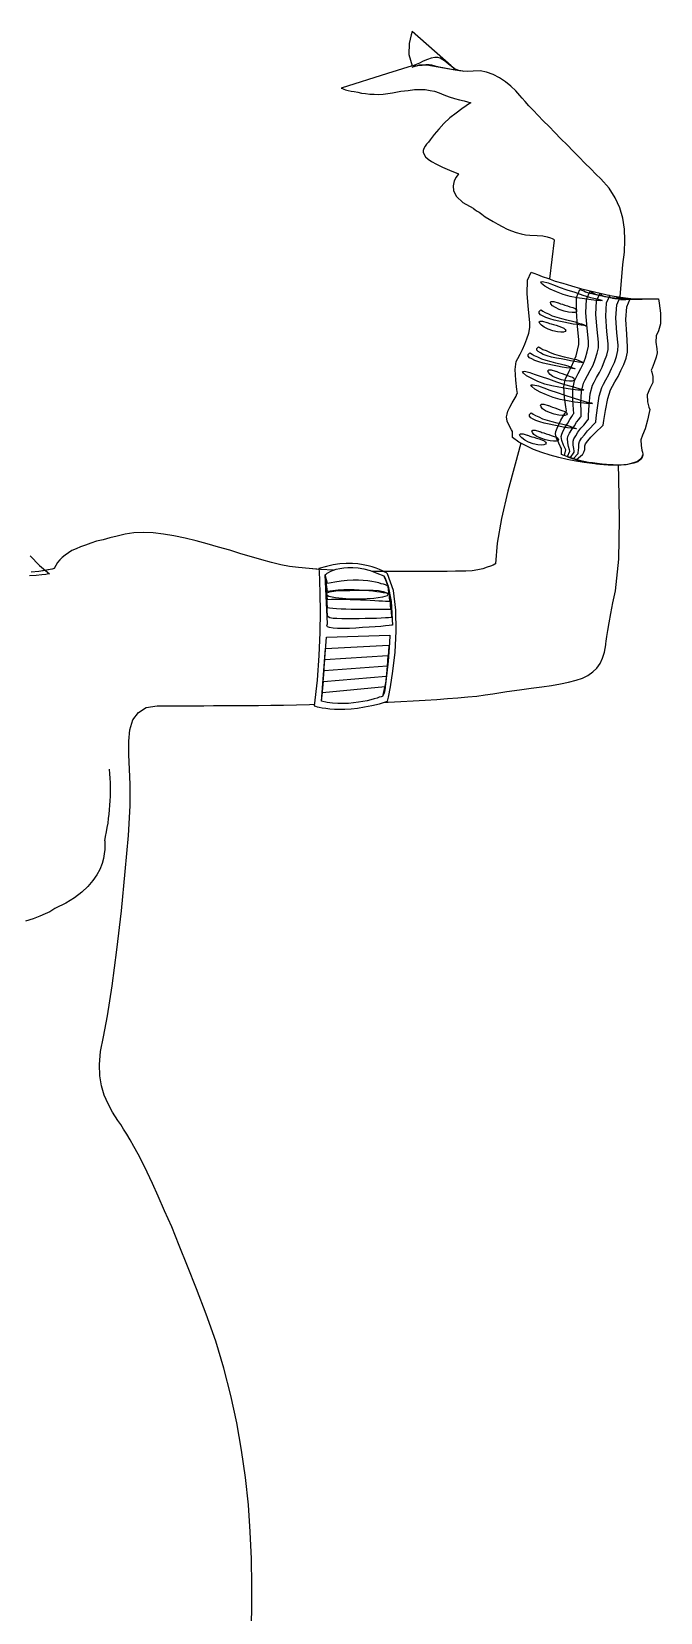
# Model space of a CAD drawing. Extents: x 136.15 to 137.16, y 57.96 to 59.7.
# Drawn here: x 136.812 to 137.158, y 58.83 to 59.699 of the extents above; entities that cross this region are included whole.
import ezdxf

# ---------------------------------------------------------------- set-up
doc = ezdxf.new("R2010")
doc.units = 0
doc.layers.get('0').update_dxf_attribs({"linetype": 'CONTINUOUS'})

msp = doc.modelspace()

# ---------------------------------------------------------------- linework, layer by layer
at = {"linetype": 'CONTINUOUS'}
for points in [[(137.13553, 59.55303), (137.13704, 59.5708), (137.13792, 59.57767), (137.1381, 59.5842), (137.13792, 59.59038), (137.13704, 59.59637), (137.13545, 59.60202), (137.1328, 59.60749), (137.12945, 59.61277), (137.12487, 59.61789), (137.12223, 59.62054), (137.1194, 59.62353), (137.11623, 59.62653), (137.11305, 59.62988), (137.1097, 59.63323), (137.10635, 59.63658), (137.103, 59.63994), (137.09965, 59.64346), (137.09647, 59.64664), (137.0933, 59.64981), (137.09048, 59.65281), (137.08783, 59.65563), (137.08536, 59.6581), (137.08342, 59.6604), (137.08166, 59.66233), (137.08042, 59.66374), (137.07813, 59.66639), (137.07548, 59.66886), (137.07249, 59.67133), (137.06931, 59.67345), (137.06578, 59.67521), (137.06208, 59.67662), (137.05856, 59.67733), (137.05485, 59.67715), (137.05168, 59.67697), (137.04903, 59.67715), (137.04691, 59.6775), (137.04533, 59.67804), (137.04409, 59.67874), (137.04321, 59.67944), (137.04285, 59.6798), (137.04268, 59.67997), (137.02116, 59.69884), (137.02063, 59.69708), (137.01957, 59.69232), (137.0194, 59.68632), (137.02116, 59.67997), (137.00776, 59.67592), (136.98218, 59.6678), (136.98236, 59.6678), (136.98289, 59.66762), (136.98359, 59.66728), (136.98465, 59.66692), (136.98606, 59.66657), (136.98765, 59.66621), (136.98941, 59.66586), (136.99135, 59.66551), (136.9933, 59.66498), (136.99559, 59.66481), (136.99788, 59.66445), (137.00035, 59.66445), (137.00282, 59.66428), (137.00529, 59.66445), (137.00793, 59.66481), (137.0104, 59.66516), (137.01499, 59.66604), (137.01905, 59.66657), (137.02257, 59.6671), (137.02574, 59.6671), (137.0284, 59.6671), (137.03104, 59.66657), (137.0335, 59.66604), (137.03598, 59.66516), (137.03862, 59.6641), (137.04162, 59.66304), (137.04444, 59.66216), (137.04726, 59.66145), (137.04973, 59.66074), (137.05168, 59.66022), (137.05291, 59.65986), (137.05344, 59.65969), (137.05273, 59.65934), (137.05097, 59.6581), (137.0485, 59.65634), (137.04533, 59.65405), (137.04197, 59.6514), (137.03862, 59.6484), (137.0358, 59.64522), (137.03333, 59.64223), (137.03228, 59.64082), (137.03121, 59.63941), (137.03016, 59.63817), (137.0291, 59.63694), (137.0284, 59.63588), (137.02769, 59.63465), (137.02733, 59.63358), (137.02733, 59.63253), (137.02786, 59.63129), (137.02857, 59.63006), (137.02998, 59.62882), (137.03192, 59.62741), (137.03457, 59.626), (137.03792, 59.62442), (137.0418, 59.62265), (137.04673, 59.62071), (137.04638, 59.62018), (137.04533, 59.61895), (137.04426, 59.61683), (137.04374, 59.61418), (137.04392, 59.61137), (137.04568, 59.60819), (137.04903, 59.60501), (137.05485, 59.60184), (137.05502, 59.60166), (137.05573, 59.60113), (137.05661, 59.60043), (137.05802, 59.59955), (137.05961, 59.59849), (137.06137, 59.59707), (137.06349, 59.59585), (137.06578, 59.59443), (137.06825, 59.59302), (137.07072, 59.59179), (137.07337, 59.59038), (137.07584, 59.58931), (137.07848, 59.58843), (137.08113, 59.58773), (137.0836, 59.5872), (137.08589, 59.58702), (137.08995, 59.58685), (137.09312, 59.58667), (137.09541, 59.58614), (137.09718, 59.58561), (137.09824, 59.58508), (137.09895, 59.58473), (137.09929, 59.58438), (137.09929, 59.5842), (137.09669, 59.563)], [(137.13553, 59.55303), (137.13704, 59.5708), (137.13792, 59.57767), (137.1381, 59.5842), (137.13792, 59.59038), (137.13704, 59.59637), (137.13545, 59.60202), (137.1328, 59.60749), (137.12945, 59.61277), (137.12487, 59.61789), (137.12223, 59.62054), (137.1194, 59.62353), (137.11623, 59.62653), (137.11305, 59.62988), (137.1097, 59.63323), (137.10635, 59.63658), (137.103, 59.63994), (137.09965, 59.64346), (137.09647, 59.64664), (137.0933, 59.64981), (137.09048, 59.65281), (137.08783, 59.65563), (137.08536, 59.6581), (137.08342, 59.6604), (137.08166, 59.66233), (137.08042, 59.66374), (137.07813, 59.66639), (137.07548, 59.66886), (137.07249, 59.67133), (137.06931, 59.67345), (137.06578, 59.67521), (137.06208, 59.67662), (137.05856, 59.67733), (137.05485, 59.67715), (137.05168, 59.67697), (137.04903, 59.67715), (137.04691, 59.6775), (137.04533, 59.67804), (137.04409, 59.67874), (137.04321, 59.67944), (137.04285, 59.6798), (137.04268, 59.67997), (137.02116, 59.69884), (137.02063, 59.69708), (137.01957, 59.69232), (137.0194, 59.68632), (137.02116, 59.67997), (137.00776, 59.67592), (136.98218, 59.6678), (136.98236, 59.6678), (136.98289, 59.66762), (136.98359, 59.66728), (136.98465, 59.66692), (136.98606, 59.66657), (136.98765, 59.66621), (136.98941, 59.66586), (136.99135, 59.66551), (136.9933, 59.66498), (136.99559, 59.66481), (136.99788, 59.66445), (137.00035, 59.66445), (137.00282, 59.66428), (137.00529, 59.66445), (137.00793, 59.66481), (137.0104, 59.66516), (137.01499, 59.66604), (137.01905, 59.66657), (137.02257, 59.6671), (137.02574, 59.6671), (137.0284, 59.6671), (137.03104, 59.66657), (137.0335, 59.66604), (137.03598, 59.66516), (137.03862, 59.6641), (137.04162, 59.66304), (137.04444, 59.66216), (137.04726, 59.66145), (137.04973, 59.66074), (137.05168, 59.66022), (137.05291, 59.65986), (137.05344, 59.65969), (137.05273, 59.65934), (137.05097, 59.6581), (137.0485, 59.65634), (137.04533, 59.65405), (137.04197, 59.6514), (137.03862, 59.6484), (137.0358, 59.64522), (137.03333, 59.64223), (137.03228, 59.64082), (137.03121, 59.63941), (137.03016, 59.63817), (137.0291, 59.63694), (137.0284, 59.63588), (137.02769, 59.63465), (137.02733, 59.63358), (137.02733, 59.63253), (137.02786, 59.63129), (137.02857, 59.63006), (137.02998, 59.62882), (137.03192, 59.62741), (137.03457, 59.626), (137.03792, 59.62442), (137.0418, 59.62265), (137.04673, 59.62071), (137.04638, 59.62018), (137.04533, 59.61895), (137.04426, 59.61683), (137.04374, 59.61418), (137.04392, 59.61137), (137.04568, 59.60819), (137.04903, 59.60501), (137.05485, 59.60184), (137.05502, 59.60166), (137.05573, 59.60113), (137.05661, 59.60043), (137.05802, 59.59955), (137.05961, 59.59849), (137.06137, 59.59707), (137.06349, 59.59585), (137.06578, 59.59443), (137.06825, 59.59302), (137.07072, 59.59179), (137.07337, 59.59038), (137.07584, 59.58931), (137.07848, 59.58843), (137.08113, 59.58773), (137.0836, 59.5872), (137.08589, 59.58702), (137.08995, 59.58685), (137.09312, 59.58667), (137.09541, 59.58614), (137.09718, 59.58561), (137.09824, 59.58508), (137.09895, 59.58473), (137.09929, 59.58438), (137.09929, 59.5842), (137.09669, 59.563)], [(137.02186, 59.67997), (137.02928, 59.6805), (137.0448, 59.67785), (137.04444, 59.67821), (137.04374, 59.67892), (137.04268, 59.6798), (137.04126, 59.68103), (137.03968, 59.68226), (137.03809, 59.68332), (137.03668, 59.68421), (137.03527, 59.68456), (137.03369, 59.68456), (137.03174, 59.68421), (137.02962, 59.6835), (137.02733, 59.68262), (137.02522, 59.68156), (137.02345, 59.68085), (137.02222, 59.68015), (137.02186, 59.67997)], [(137.02116, 59.67926), (137.02152, 59.67944), (137.0224, 59.67962), (137.02363, 59.67997), (137.02522, 59.6805), (137.02698, 59.68068), (137.02874, 59.68085), (137.03051, 59.68085), (137.03192, 59.6805), (137.03369, 59.67997), (137.03616, 59.67944), (137.03897, 59.67892), (137.04197, 59.67838), (137.0448, 59.67785), (137.04726, 59.6775), (137.04885, 59.67733), (137.04956, 59.67715)], [(137.0866, 59.56674), (137.08695, 59.56656), (137.08819, 59.56603), (137.09012, 59.56533), (137.09277, 59.56427), (137.09612, 59.56322), (137.09983, 59.5618), (137.10405, 59.56057), (137.10882, 59.55915), (137.11376, 59.55775), (137.11905, 59.55634), (137.12452, 59.5551), (137.12999, 59.55387), (137.1358, 59.55298), (137.14145, 59.55228), (137.14709, 59.55192), (137.15256, 59.55192), (137.15662, 59.55192), (137.15697, 59.54963), (137.15767, 59.54416), (137.15767, 59.53835), (137.15662, 59.53447), (137.15538, 59.53164), (137.1552, 59.52811), (137.15574, 59.52459), (137.15591, 59.5223), (137.15538, 59.52), (137.15432, 59.51683), (137.15309, 59.514), (137.15256, 59.51277), (137.15291, 59.51171), (137.15344, 59.50924), (137.15344, 59.50607), (137.15186, 59.50272), (137.15044, 59.49919), (137.15062, 59.49548), (137.15132, 59.49249), (137.15186, 59.49125), (137.1515, 59.48949), (137.15062, 59.48525), (137.14939, 59.48049), (137.1478, 59.47715), (137.14692, 59.47449), (137.14709, 59.4715), (137.14744, 59.46885), (137.1478, 59.4678), (137.1478, 59.46762), (137.14797, 59.46691), (137.14797, 59.46603), (137.14762, 59.46497), (137.14674, 59.46374), (137.14533, 59.46251), (137.14304, 59.46162), (137.13968, 59.46092), (137.13757, 59.46074), (137.13475, 59.46056), (137.13175, 59.46074), (137.12804, 59.46074), (137.12416, 59.46109), (137.12011, 59.46145), (137.11569, 59.46215), (137.11111, 59.46285), (137.10635, 59.46374), (137.10176, 59.4648), (137.097, 59.46603), (137.09259, 59.46762), (137.08801, 59.46921), (137.08395, 59.47115), (137.07989, 59.47327), (137.07637, 59.47573), (137.07637, 59.47908), (137.07584, 59.47996), (137.07478, 59.48208), (137.07354, 59.48473), (137.07301, 59.4872), (137.07337, 59.48861), (137.0739, 59.49037), (137.07496, 59.49249), (137.07619, 59.49478), (137.07725, 59.49672), (137.07831, 59.49848), (137.07884, 59.49972), (137.07919, 59.50007), (137.07884, 59.50219), (137.07813, 59.50731), (137.07778, 59.51312), (137.07848, 59.51753), (137.07936, 59.5193), (137.0806, 59.52159), (137.08184, 59.52423), (137.08324, 59.52706), (137.0843, 59.53006), (137.08536, 59.53306), (137.08589, 59.53623), (137.08589, 59.53905), (137.08519, 59.54611), (137.08448, 59.55475), (137.08465, 59.56233), (137.0866, 59.56674)], [(137.0866, 59.56674), (137.08695, 59.56656), (137.08819, 59.56603), (137.09012, 59.56533), (137.09277, 59.56427), (137.09612, 59.56322), (137.09983, 59.5618), (137.10405, 59.56057), (137.10882, 59.55915), (137.11376, 59.55775), (137.11905, 59.55634), (137.12452, 59.5551), (137.12999, 59.55387), (137.1358, 59.55298), (137.14145, 59.55228), (137.14709, 59.55192), (137.15256, 59.55192), (137.15662, 59.55192), (137.15697, 59.54963), (137.15767, 59.54416), (137.15767, 59.53835), (137.15662, 59.53447), (137.15538, 59.53164), (137.1552, 59.52811), (137.15574, 59.52459), (137.15591, 59.5223), (137.15538, 59.52), (137.15432, 59.51683), (137.15309, 59.514), (137.15256, 59.51277), (137.15291, 59.51171), (137.15344, 59.50924), (137.15344, 59.50607), (137.15186, 59.50272), (137.15044, 59.49919), (137.15062, 59.49548), (137.15132, 59.49249), (137.15186, 59.49125), (137.1515, 59.48949), (137.15062, 59.48525), (137.14939, 59.48049), (137.1478, 59.47715), (137.14692, 59.47449), (137.14709, 59.4715), (137.14744, 59.46885), (137.1478, 59.4678), (137.1478, 59.46762), (137.14797, 59.46691), (137.14797, 59.46603), (137.14762, 59.46497), (137.14674, 59.46374), (137.14533, 59.46251), (137.14304, 59.46162), (137.13968, 59.46092), (137.13757, 59.46074), (137.13475, 59.46056), (137.13175, 59.46074), (137.12804, 59.46074), (137.12416, 59.46109), (137.12011, 59.46145), (137.11569, 59.46215), (137.11111, 59.46285), (137.10635, 59.46374), (137.10176, 59.4648), (137.097, 59.46603), (137.09259, 59.46762), (137.08801, 59.46921), (137.08395, 59.47115), (137.07989, 59.47327), (137.07637, 59.47573), (137.07637, 59.47908), (137.07584, 59.47996), (137.07478, 59.48208), (137.07354, 59.48473), (137.07301, 59.4872), (137.07337, 59.48861), (137.0739, 59.49037), (137.07496, 59.49249), (137.07619, 59.49478), (137.07725, 59.49672), (137.07831, 59.49848), (137.07884, 59.49972), (137.07919, 59.50007), (137.07884, 59.50219), (137.07813, 59.50731), (137.07778, 59.51312), (137.07848, 59.51753), (137.07936, 59.5193), (137.0806, 59.52159), (137.08184, 59.52423), (137.08324, 59.52706), (137.0843, 59.53006), (137.08536, 59.53306), (137.08589, 59.53623), (137.08589, 59.53905), (137.08519, 59.54611), (137.08448, 59.55475), (137.08465, 59.56233), (137.0866, 59.56674)], [(137.09595, 59.56074), (137.09683, 59.56039), (137.09895, 59.55968), (137.10212, 59.55845), (137.10617, 59.55704), (137.11059, 59.55563), (137.11499, 59.55404), (137.11923, 59.5528), (137.12293, 59.55192), (137.12522, 59.55122), (137.12575, 59.55104), (137.12469, 59.55087), (137.12257, 59.55104), (137.11957, 59.55139), (137.11587, 59.55192), (137.11199, 59.55263), (137.10811, 59.55334), (137.10423, 59.55439), (137.10053, 59.5558), (137.097, 59.55739), (137.09418, 59.55898), (137.09241, 59.56039), (137.09189, 59.56127), (137.09295, 59.56145), (137.09595, 59.56074)], [(137.1134, 59.55722), (137.11358, 59.55722), (137.11393, 59.55704), (137.11447, 59.55668), (137.11552, 59.55634), (137.11658, 59.5558), (137.11817, 59.55527), (137.11993, 59.55492), (137.12223, 59.55439), (137.12469, 59.55387), (137.12751, 59.55334), (137.13069, 59.5528), (137.13422, 59.55246), (137.13827, 59.5521), (137.14251, 59.55192), (137.14727, 59.55192), (137.15256, 59.55192), (137.15662, 59.55192), (137.15697, 59.54963), (137.15767, 59.54416), (137.15767, 59.53835), (137.15662, 59.53447), (137.15538, 59.53164), (137.1552, 59.52811), (137.15574, 59.52459), (137.15591, 59.5223), (137.15538, 59.52), (137.15432, 59.51683), (137.15309, 59.514), (137.15256, 59.51277), (137.15291, 59.51171), (137.15344, 59.50924), (137.15344, 59.50607), (137.15186, 59.50272), (137.15044, 59.49919), (137.15062, 59.49548), (137.15132, 59.49249), (137.15186, 59.49125), (137.1515, 59.48949), (137.15062, 59.48525), (137.14939, 59.48049), (137.1478, 59.47715), (137.14692, 59.47449), (137.14709, 59.4715), (137.14744, 59.46885), (137.1478, 59.4678), (137.1478, 59.46762), (137.14797, 59.46691), (137.1478, 59.46603), (137.14744, 59.46497), (137.14674, 59.46392), (137.14515, 59.46268), (137.14286, 59.4618), (137.13968, 59.46092), (137.1388, 59.46074), (137.13757, 59.46074), (137.13616, 59.46056), (137.13439, 59.46056), (137.13245, 59.46056), (137.13033, 59.46074), (137.12804, 59.46092), (137.12557, 59.46109), (137.12293, 59.46145), (137.12028, 59.4618), (137.11746, 59.46215), (137.11464, 59.46285), (137.11181, 59.46356), (137.109, 59.46427), (137.10617, 59.46533), (137.10335, 59.46639), (137.10335, 59.46973), (137.10283, 59.47061), (137.10176, 59.47273), (137.10053, 59.47538), (137.1, 59.47785), (137.10017, 59.47908), (137.10088, 59.48103), (137.10194, 59.48296), (137.103, 59.48525), (137.10405, 59.4872), (137.10512, 59.48896), (137.10582, 59.4902), (137.106, 59.49055), (137.10564, 59.49267), (137.10494, 59.49778), (137.10459, 59.50377), (137.10547, 59.50819), (137.10635, 59.50995), (137.10759, 59.51224), (137.10882, 59.51488), (137.11005, 59.51771), (137.11129, 59.52071), (137.11217, 59.52371), (137.11288, 59.52688), (137.11288, 59.5297), (137.11217, 59.53676), (137.11147, 59.54522), (137.11164, 59.5528), (137.1134, 59.55722)], [(137.11817, 59.52882), (137.11746, 59.53587), (137.11676, 59.54434), (137.11711, 59.55175), (137.11905, 59.55616), (137.11905, 59.55616), (137.11923, 59.55598), (137.11957, 59.55563), (137.12028, 59.55546), (137.12099, 59.5551), (137.12205, 59.55457), (137.12328, 59.55422), (137.12504, 59.55387), (137.12699, 59.55334), (137.12928, 59.55298), (137.13192, 59.55263), (137.1351, 59.55228), (137.1388, 59.5521), (137.14286, 59.55192), (137.14744, 59.55192), (137.15256, 59.55192), (137.15662, 59.55192), (137.15697, 59.54963), (137.15767, 59.54416), (137.15767, 59.53835), (137.15662, 59.53447), (137.15538, 59.53164), (137.1552, 59.52811), (137.15574, 59.52459), (137.15591, 59.5223), (137.15538, 59.52), (137.15432, 59.51683), (137.15309, 59.514), (137.15256, 59.51277), (137.15291, 59.51171), (137.15344, 59.50924), (137.15344, 59.50607), (137.15186, 59.50272), (137.15044, 59.49919), (137.15062, 59.49548), (137.15132, 59.49249), (137.15186, 59.49125), (137.1515, 59.48949), (137.15062, 59.48525), (137.14939, 59.48049), (137.1478, 59.47715), (137.14692, 59.47449), (137.14709, 59.4715), (137.14744, 59.46885), (137.1478, 59.4678), (137.1478, 59.46762), (137.14797, 59.46691), (137.1478, 59.46603), (137.14744, 59.46497), (137.14674, 59.46392), (137.14515, 59.46268), (137.14286, 59.4618), (137.13968, 59.46092), (137.1388, 59.46074), (137.13757, 59.46074), (137.13616, 59.46056), (137.13439, 59.46056), (137.13245, 59.46056), (137.13051, 59.46074), (137.12822, 59.46074), (137.12575, 59.46109), (137.12328, 59.46127), (137.12081, 59.46162), (137.11817, 59.46215), (137.11552, 59.46268), (137.1127, 59.46321), (137.11005, 59.46392), (137.10741, 59.4648), (137.10494, 59.46585), (137.10564, 59.46903), (137.10529, 59.46973), (137.10441, 59.47168), (137.10353, 59.47415), (137.10317, 59.47644), (137.10353, 59.47767), (137.10423, 59.47944), (137.10529, 59.48155), (137.10671, 59.48367), (137.10793, 59.48561), (137.109, 59.48737), (137.1097, 59.48861), (137.11005, 59.48896), (137.10988, 59.49125), (137.10952, 59.49637), (137.10952, 59.50236), (137.11041, 59.50695), (137.11129, 59.50871), (137.11252, 59.511), (137.11393, 59.51365), (137.11535, 59.51665), (137.11658, 59.51965), (137.11746, 59.52283), (137.11817, 59.526), (137.11817, 59.52882)], [(137.12363, 59.52811), (137.12293, 59.53517), (137.12223, 59.54346), (137.12257, 59.55087), (137.12452, 59.5551), (137.12452, 59.5551), (137.12452, 59.55492), (137.12469, 59.55475), (137.12487, 59.55457), (137.12522, 59.55422), (137.12575, 59.55387), (137.12663, 59.55351), (137.12769, 59.55334), (137.1291, 59.55298), (137.13104, 59.55263), (137.13316, 59.55228), (137.13598, 59.5521), (137.13916, 59.55192), (137.14304, 59.55192), (137.14744, 59.55192), (137.15256, 59.55192), (137.15662, 59.55192), (137.15697, 59.54963), (137.15767, 59.54416), (137.15767, 59.53835), (137.15662, 59.53447), (137.15538, 59.53164), (137.1552, 59.52811), (137.15574, 59.52459), (137.15591, 59.5223), (137.15538, 59.52), (137.15432, 59.51683), (137.15309, 59.514), (137.15256, 59.51277), (137.15291, 59.51171), (137.15344, 59.50924), (137.15344, 59.50607), (137.15186, 59.50272), (137.15044, 59.49919), (137.15062, 59.49548), (137.15132, 59.49249), (137.15186, 59.49125), (137.1515, 59.48949), (137.15062, 59.48525), (137.14939, 59.48049), (137.1478, 59.47715), (137.14692, 59.47449), (137.14709, 59.4715), (137.14744, 59.46885), (137.1478, 59.4678), (137.1478, 59.46762), (137.14797, 59.46691), (137.1478, 59.46603), (137.14744, 59.46497), (137.14674, 59.46392), (137.14515, 59.46268), (137.14286, 59.4618), (137.13968, 59.46092), (137.1388, 59.46074), (137.13757, 59.46074), (137.13616, 59.46056), (137.13439, 59.46056), (137.13263, 59.46056), (137.13051, 59.46074), (137.1284, 59.46074), (137.12611, 59.46092), (137.12363, 59.46109), (137.12116, 59.46145), (137.11869, 59.46197), (137.11623, 59.46233), (137.11376, 59.46303), (137.11129, 59.46356), (137.10882, 59.46444), (137.10653, 59.46533), (137.10793, 59.46832), (137.10776, 59.46903), (137.10723, 59.47079), (137.10671, 59.47291), (137.10653, 59.4752), (137.10688, 59.47644), (137.10776, 59.4782), (137.109, 59.48014), (137.11041, 59.48225), (137.11164, 59.4842), (137.11288, 59.48579), (137.11376, 59.48702), (137.11411, 59.48737), (137.11411, 59.48967), (137.11393, 59.49496), (137.11429, 59.50113), (137.11535, 59.50572), (137.1164, 59.50748), (137.11764, 59.50995), (137.11905, 59.51259), (137.12064, 59.51559), (137.12187, 59.51876), (137.12293, 59.52212), (137.12363, 59.52512), (137.12363, 59.52811)], [(137.12892, 59.52723), (137.12822, 59.53411), (137.12769, 59.5424), (137.12804, 59.54981), (137.12999, 59.55404), (137.12999, 59.55404), (137.12981, 59.55387), (137.12963, 59.55387), (137.12945, 59.55369), (137.12945, 59.55334), (137.12945, 59.55316), (137.12981, 59.55298), (137.13051, 59.5528), (137.1314, 59.55246), (137.13263, 59.55228), (137.13457, 59.5521), (137.13686, 59.55192), (137.13968, 59.55192), (137.14321, 59.55175), (137.14762, 59.55175), (137.15256, 59.55192), (137.15662, 59.55192), (137.15697, 59.54963), (137.15767, 59.54416), (137.15767, 59.53835), (137.15662, 59.53447), (137.15538, 59.53164), (137.1552, 59.52811), (137.15574, 59.52459), (137.15591, 59.5223), (137.15538, 59.52), (137.15432, 59.51683), (137.15309, 59.514), (137.15256, 59.51277), (137.15291, 59.51171), (137.15344, 59.50924), (137.15344, 59.50607), (137.15186, 59.50272), (137.15044, 59.49919), (137.15062, 59.49548), (137.15132, 59.49249), (137.15186, 59.49125), (137.1515, 59.48949), (137.15062, 59.48525), (137.14939, 59.48049), (137.1478, 59.47715), (137.14692, 59.47449), (137.14709, 59.4715), (137.14744, 59.46885), (137.1478, 59.4678), (137.1478, 59.46762), (137.14797, 59.46691), (137.1478, 59.46603), (137.14744, 59.46497), (137.14674, 59.46392), (137.14515, 59.46268), (137.14286, 59.4618), (137.13968, 59.46092), (137.1388, 59.46074), (137.13757, 59.46074), (137.13616, 59.46056), (137.13457, 59.46056), (137.13263, 59.46056), (137.13069, 59.46056), (137.12857, 59.46074), (137.12628, 59.46092), (137.12399, 59.46109), (137.12169, 59.46145), (137.11923, 59.4618), (137.11693, 59.46215), (137.11464, 59.46268), (137.11235, 59.46321), (137.11023, 59.46392), (137.10829, 59.4648), (137.11023, 59.4678), (137.11023, 59.46832), (137.11005, 59.46973), (137.1097, 59.47168), (137.1097, 59.47379), (137.11005, 59.47503), (137.11111, 59.47679), (137.11235, 59.47873), (137.11393, 59.48085), (137.11552, 59.48261), (137.11693, 59.4842), (137.11781, 59.48543), (137.11817, 59.48579), (137.11817, 59.48808), (137.11852, 59.49355), (137.11905, 59.49989), (137.12028, 59.50448), (137.12134, 59.50624), (137.12257, 59.50871), (137.12416, 59.51154), (137.12575, 59.51453), (137.12699, 59.51788), (137.12822, 59.52106), (137.12892, 59.52423), (137.12892, 59.52723)], [(137.09189, 59.54593), (137.09224, 59.54575), (137.09312, 59.54522), (137.09436, 59.54452), (137.09612, 59.54382), (137.09824, 59.54275), (137.10071, 59.54187), (137.10335, 59.54116), (137.106, 59.54046), (137.10864, 59.53994), (137.11076, 59.5394), (137.1127, 59.5387), (137.11429, 59.53835), (137.11535, 59.53782), (137.11623, 59.53746), (137.11676, 59.53711), (137.11693, 59.53711), (137.11658, 59.53711), (137.11552, 59.53728), (137.11411, 59.53746), (137.11199, 59.53782), (137.1097, 59.53817), (137.10723, 59.5387), (137.10459, 59.53923), (137.10194, 59.53975), (137.09929, 59.54028), (137.09683, 59.54099), (137.09471, 59.5417), (137.09295, 59.54258), (137.09171, 59.54328), (137.091, 59.54416), (137.091, 59.54504), (137.09189, 59.54593)], [(137.10141, 59.54981), (137.10159, 59.54981), (137.10212, 59.54963), (137.10283, 59.54928), (137.10388, 59.5491), (137.10512, 59.54858), (137.10653, 59.54822), (137.10793, 59.5477), (137.10952, 59.54716), (137.11076, 59.54663), (137.11147, 59.54611), (137.11164, 59.5454), (137.11147, 59.54487), (137.11059, 59.54452), (137.10917, 59.54452), (137.10723, 59.5447), (137.10476, 59.54522), (137.10212, 59.54611), (137.1, 59.54716), (137.09841, 59.54822), (137.09753, 59.54928), (137.09718, 59.55016), (137.09771, 59.55051), (137.09912, 59.55051), (137.10141, 59.54981)], [(137.13439, 59.52652), (137.13369, 59.5334), (137.13316, 59.54152), (137.13369, 59.54875), (137.13563, 59.55298), (137.13545, 59.55298), (137.1351, 59.55298), (137.13475, 59.5528), (137.13422, 59.5528), (137.13369, 59.55263), (137.13333, 59.55246), (137.13316, 59.55228), (137.13333, 59.55228), (137.13369, 59.5521), (137.13457, 59.55192), (137.1358, 59.55192), (137.13775, 59.55175), (137.14021, 59.55175), (137.14356, 59.55175), (137.14762, 59.55175), (137.15256, 59.55192), (137.15662, 59.55192), (137.15697, 59.54963), (137.15767, 59.54416), (137.15767, 59.53835), (137.15662, 59.53447), (137.15538, 59.53164), (137.1552, 59.52811), (137.15574, 59.52459), (137.15591, 59.5223), (137.15538, 59.52), (137.15432, 59.51683), (137.15309, 59.514), (137.15256, 59.51277), (137.15291, 59.51171), (137.15344, 59.50924), (137.15344, 59.50607), (137.15186, 59.50272), (137.15044, 59.49919), (137.15062, 59.49548), (137.15132, 59.49249), (137.15186, 59.49125), (137.1515, 59.48949), (137.15062, 59.48525), (137.14939, 59.48049), (137.1478, 59.47715), (137.14692, 59.47449), (137.14709, 59.4715), (137.14744, 59.46885), (137.1478, 59.4678), (137.1478, 59.46762), (137.14797, 59.46691), (137.1478, 59.46603), (137.14744, 59.46497), (137.14674, 59.46392), (137.14515, 59.46268), (137.14286, 59.4618), (137.13968, 59.46092), (137.1388, 59.46074), (137.13757, 59.46074), (137.13616, 59.46056), (137.13457, 59.46056), (137.1328, 59.46056), (137.13087, 59.46056), (137.12875, 59.46074), (137.12663, 59.46074), (137.12434, 59.46092), (137.12205, 59.46127), (137.11993, 59.46162), (137.11764, 59.46197), (137.11552, 59.46233), (137.11358, 59.46285), (137.11164, 59.46356), (137.10988, 59.46427), (137.11252, 59.46709), (137.11252, 59.46762), (137.1127, 59.46868), (137.11288, 59.47044), (137.11288, 59.47238), (137.11323, 59.47361), (137.11429, 59.47538), (137.11587, 59.47732), (137.11764, 59.47944), (137.11923, 59.4812), (137.12081, 59.48279), (137.12187, 59.48384), (137.12223, 59.4842), (137.1224, 59.48667), (137.12311, 59.49213), (137.12399, 59.49848), (137.1254, 59.50324), (137.12645, 59.50519), (137.12769, 59.50748), (137.12928, 59.51048), (137.13087, 59.51365), (137.13245, 59.517), (137.13351, 59.52035), (137.13422, 59.52353), (137.13439, 59.52652)], [(137.1411, 59.55192), (137.14092, 59.55192), (137.14039, 59.55192), (137.13968, 59.55192), (137.1388, 59.55175), (137.13792, 59.55175), (137.13704, 59.55175), (137.13633, 59.55175), (137.13598, 59.55175), (137.1358, 59.55158), (137.13616, 59.55158), (137.13704, 59.55158), (137.13863, 59.55158), (137.14074, 59.55175), (137.14374, 59.55175), (137.14762, 59.55175), (137.15256, 59.55192), (137.15662, 59.55192), (137.15697, 59.54963), (137.15767, 59.54416), (137.15767, 59.53835), (137.15662, 59.53447), (137.15538, 59.53164), (137.1552, 59.52811), (137.15574, 59.52459), (137.15591, 59.5223), (137.15538, 59.52), (137.15432, 59.51683), (137.15309, 59.514), (137.15256, 59.51277), (137.15291, 59.51171), (137.15344, 59.50924), (137.15344, 59.50607), (137.15186, 59.50272), (137.15044, 59.49919), (137.15062, 59.49548), (137.15132, 59.49249), (137.15186, 59.49125), (137.1515, 59.48949), (137.15062, 59.48525), (137.14939, 59.48049), (137.1478, 59.47715), (137.14692, 59.47449), (137.14709, 59.4715), (137.14744, 59.46885), (137.1478, 59.4678), (137.1478, 59.46762), (137.14797, 59.46691), (137.1478, 59.46603), (137.14744, 59.46497), (137.14674, 59.46392), (137.14515, 59.46268), (137.14286, 59.4618), (137.13968, 59.46092), (137.1388, 59.46074), (137.13757, 59.46074), (137.13616, 59.46056), (137.13457, 59.46056), (137.1328, 59.46056), (137.13087, 59.46056), (137.12892, 59.46056), (137.12681, 59.46074), (137.12469, 59.46092), (137.12257, 59.46109), (137.12046, 59.46145), (137.11835, 59.4618), (137.1164, 59.46215), (137.11464, 59.46251), (137.11288, 59.46303), (137.11147, 59.46374), (137.11481, 59.46639), (137.11499, 59.46673), (137.11552, 59.4678), (137.11605, 59.46921), (137.11623, 59.47115), (137.11658, 59.47238), (137.11781, 59.47397), (137.1194, 59.47591), (137.12134, 59.47785), (137.12311, 59.47961), (137.12469, 59.4812), (137.12593, 59.48225), (137.12628, 59.48261), (137.12663, 59.48508), (137.12751, 59.49072), (137.12875, 59.49725), (137.13033, 59.50201), (137.1314, 59.50395), (137.13263, 59.50642), (137.13439, 59.50924), (137.13598, 59.51259), (137.13757, 59.51595), (137.1388, 59.51947), (137.13951, 59.52264), (137.13968, 59.52564), (137.13916, 59.53252), (137.13863, 59.54064), (137.13916, 59.5477), (137.1411, 59.55192)], [(137.09524, 59.53905), (137.09541, 59.53905), (137.09595, 59.53887), (137.09665, 59.53852), (137.09771, 59.53835), (137.09895, 59.53782), (137.10035, 59.53746), (137.10176, 59.53694), (137.10335, 59.5364), (137.10459, 59.53587), (137.10529, 59.53517), (137.10564, 59.53464), (137.10529, 59.53411), (137.10441, 59.53376), (137.103, 59.53376), (137.10106, 59.53394), (137.09859, 59.53447), (137.09595, 59.53535), (137.09383, 59.5364), (137.09224, 59.53746), (137.09136, 59.53852), (137.091, 59.5394), (137.09153, 59.53975), (137.09295, 59.53975), (137.09524, 59.53905)], [(137.08589, 59.5223), (137.08624, 59.52212), (137.08712, 59.52159), (137.08836, 59.52088), (137.09012, 59.52018), (137.09224, 59.51912), (137.09471, 59.51824), (137.09736, 59.51753), (137.1, 59.51683), (137.10265, 59.5163), (137.10476, 59.51577), (137.10671, 59.51524), (137.10811, 59.51471), (137.10935, 59.51418), (137.11005, 59.51383), (137.11059, 59.51365), (137.11076, 59.51348), (137.11041, 59.51348), (137.10935, 59.51365), (137.10793, 59.51383), (137.106, 59.51418), (137.10371, 59.51453), (137.10106, 59.51507), (137.09841, 59.51559), (137.09577, 59.51612), (137.0933, 59.51665), (137.09083, 59.51736), (137.08871, 59.51806), (137.08695, 59.51895), (137.08572, 59.51965), (137.08501, 59.52053), (137.08501, 59.52141), (137.08589, 59.5223)], [(137.09065, 59.52564), (137.091, 59.52547), (137.09189, 59.52494), (137.09312, 59.52423), (137.09488, 59.52353), (137.097, 59.52247), (137.09947, 59.52159), (137.10212, 59.52088), (137.10476, 59.52018), (137.10741, 59.51965), (137.10952, 59.51912), (137.11147, 59.51859), (137.11288, 59.51806), (137.11411, 59.51753), (137.11481, 59.51718), (137.11535, 59.517), (137.11552, 59.51683), (137.11517, 59.51683), (137.11411, 59.517), (137.1127, 59.51718), (137.11059, 59.51753), (137.10829, 59.51788), (137.10582, 59.51842), (137.10317, 59.51895), (137.10053, 59.51947), (137.09788, 59.52), (137.09541, 59.52071), (137.0933, 59.52141), (137.09171, 59.5223), (137.09048, 59.523), (137.08977, 59.52388), (137.08977, 59.52476), (137.09065, 59.52564)], [(137.08589, 59.51154), (137.08677, 59.51119), (137.08889, 59.51048), (137.09207, 59.50924), (137.09612, 59.50801), (137.10053, 59.50642), (137.10494, 59.50501), (137.10917, 59.50377), (137.11288, 59.50272), (137.11517, 59.50219), (137.11552, 59.50184), (137.11464, 59.50184), (137.11235, 59.50184), (137.10935, 59.50219), (137.10582, 59.50272), (137.10194, 59.50342), (137.09806, 59.50413), (137.09418, 59.50519), (137.0903, 59.5066), (137.08695, 59.50819), (137.08413, 59.50977), (137.08236, 59.51119), (137.08184, 59.51207), (137.08289, 59.51224), (137.08589, 59.51154)], [(137.1, 59.51224), (137.10017, 59.51224), (137.10071, 59.51207), (137.10141, 59.51171), (137.10247, 59.51136), (137.10371, 59.511), (137.10512, 59.51048), (137.10653, 59.50995), (137.10811, 59.50942), (137.10935, 59.50889), (137.11005, 59.50836), (137.11041, 59.50766), (137.11005, 59.50712), (137.10917, 59.50677), (137.10776, 59.50677), (137.10582, 59.50695), (137.10335, 59.50748), (137.10071, 59.50836), (137.09859, 59.50942), (137.097, 59.51048), (137.09612, 59.51154), (137.09577, 59.51242), (137.09629, 59.51295), (137.09771, 59.51295), (137.1, 59.51224)], [(137.09065, 59.50413), (137.09153, 59.50377), (137.09365, 59.50307), (137.09683, 59.50184), (137.10088, 59.5006), (137.10512, 59.49901), (137.1097, 59.4976), (137.11376, 59.49637), (137.11746, 59.49531), (137.11975, 59.49478), (137.12028, 59.49443), (137.11923, 59.49443), (137.11711, 59.49443), (137.11411, 59.49478), (137.11041, 59.49531), (137.10653, 59.49601), (137.10265, 59.49672), (137.09876, 59.49778), (137.09506, 59.49919), (137.09153, 59.50078), (137.08871, 59.50236), (137.08695, 59.50377), (137.08642, 59.50466), (137.08765, 59.50483), (137.09065, 59.50413)], [(137.09595, 59.49337), (137.09612, 59.49337), (137.09665, 59.49319), (137.09736, 59.49284), (137.09841, 59.49249), (137.09965, 59.49213), (137.10106, 59.4916), (137.10247, 59.49108), (137.10405, 59.49055), (137.10529, 59.49002), (137.106, 59.48949), (137.10635, 59.48879), (137.106, 59.48825), (137.10512, 59.4879), (137.10371, 59.4879), (137.10176, 59.48808), (137.09929, 59.48861), (137.09665, 59.48949), (137.09453, 59.49055), (137.09295, 59.4916), (137.09207, 59.49267), (137.09171, 59.49355), (137.09224, 59.49408), (137.09365, 59.49408), (137.09595, 59.49337)], [(137.0866, 59.48931), (137.08695, 59.48913), (137.08783, 59.48861), (137.08907, 59.4879), (137.09083, 59.4872), (137.09295, 59.48613), (137.09541, 59.48525), (137.09806, 59.48455), (137.10071, 59.48384), (137.10335, 59.48332), (137.10547, 59.48279), (137.10741, 59.48225), (137.10882, 59.48173), (137.11005, 59.4812), (137.11076, 59.48085), (137.11129, 59.48067), (137.11147, 59.48049), (137.11111, 59.48049), (137.11005, 59.48067), (137.10864, 59.48085), (137.10653, 59.4812), (137.10423, 59.48155), (137.10176, 59.48208), (137.09912, 59.48261), (137.09647, 59.48314), (137.09383, 59.48367), (137.09136, 59.48437), (137.08924, 59.48508), (137.08765, 59.48596), (137.08642, 59.48667), (137.08572, 59.48755), (137.08572, 59.48843), (137.0866, 59.48931)], [(137.08448, 59.47715), (137.08465, 59.47715), (137.08519, 59.47697), (137.08589, 59.47661), (137.08695, 59.47626), (137.08819, 59.47591), (137.0896, 59.47538), (137.091, 59.47503), (137.09259, 59.47449), (137.09383, 59.47397), (137.09453, 59.47327), (137.09488, 59.47273), (137.09453, 59.4722), (137.09365, 59.47185), (137.09224, 59.47168), (137.0903, 59.47185), (137.08783, 59.47238), (137.08519, 59.47327), (137.08307, 59.47432), (137.08148, 59.47556), (137.0806, 59.47661), (137.08025, 59.47732), (137.08077, 59.47785), (137.08219, 59.47785), (137.08448, 59.47715)], [(137.09118, 59.47908), (137.09136, 59.47908), (137.09189, 59.47891), (137.09259, 59.47856), (137.09365, 59.47837), (137.09488, 59.47785), (137.09629, 59.47749), (137.09771, 59.47697), (137.09929, 59.47644), (137.10053, 59.47591), (137.10124, 59.47538), (137.10159, 59.47467), (137.10124, 59.47415), (137.10035, 59.47379), (137.09895, 59.47379), (137.097, 59.47397), (137.09453, 59.47449), (137.09189, 59.47538), (137.08977, 59.47644), (137.08819, 59.47749), (137.0873, 59.47856), (137.08695, 59.47944), (137.08748, 59.47979), (137.08889, 59.47979), (137.09118, 59.47908)], [(137.08104, 59.47267), (137.07778, 59.46109), (137.0739, 59.44628), (137.07037, 59.43129), (137.0679, 59.4177), (137.06702, 59.40642), (137.06666, 59.40624), (137.06578, 59.40572), (137.06437, 59.40518), (137.06244, 59.40448), (137.06014, 59.4036), (137.05732, 59.40306), (137.05414, 59.40254), (137.0508, 59.40236), (137.0485, 59.40236), (137.04497, 59.40236), (137.04038, 59.40218), (137.03509, 59.40218), (137.0291, 59.40218), (137.0224, 59.40218), (137.01534, 59.40218), (137.00793, 59.40218), (137.00035, 59.40218), (136.9994, 59.4022)], [(137.08104, 59.47267), (137.07778, 59.46109), (137.0739, 59.44628), (137.07037, 59.43129), (137.0679, 59.4177), (137.06702, 59.40642), (137.06666, 59.40624), (137.06578, 59.40572), (137.06437, 59.40518), (137.06244, 59.40448), (137.06014, 59.4036), (137.05732, 59.40306), (137.05414, 59.40254), (137.0508, 59.40236), (137.0485, 59.40236), (137.04497, 59.40236), (137.04038, 59.40218), (137.03509, 59.40218), (137.0291, 59.40218), (137.0224, 59.40218), (137.01534, 59.40218), (137.00793, 59.40218), (137.00556, 59.40218)], [(137.00593, 59.33034), (137.00811, 59.3304), (137.01499, 59.33075), (137.02186, 59.33111), (137.0284, 59.33146), (137.03474, 59.33181), (137.04074, 59.33234), (137.04638, 59.33269), (137.05185, 59.33322), (137.05679, 59.33375), (137.06137, 59.33446), (137.06561, 59.33499), (137.07319, 59.33622), (137.08025, 59.3371), (137.0866, 59.33798), (137.09259, 59.33887), (137.09788, 59.33957), (137.10283, 59.34046), (137.10723, 59.34134), (137.11129, 59.34239), (137.11481, 59.34363), (137.11781, 59.34504), (137.12046, 59.34698), (137.12275, 59.3491), (137.12452, 59.35157), (137.12593, 59.35457), (137.12699, 59.35791), (137.12769, 59.36197), (137.12769, 59.3625), (137.12787, 59.36391), (137.12822, 59.36638), (137.12875, 59.36973), (137.12945, 59.37397), (137.13051, 59.37908), (137.13157, 59.3849), (137.13298, 59.3916), (137.13492, 59.40889), (137.13528, 59.43058), (137.13475, 59.45386), (137.13464, 59.46057)], [(137.00593, 59.33034), (137.00811, 59.3304), (137.01499, 59.33075), (137.02186, 59.33111), (137.0284, 59.33146), (137.03474, 59.33181), (137.04074, 59.33234), (137.04638, 59.33269), (137.05185, 59.33322), (137.05679, 59.33375), (137.06137, 59.33446), (137.06561, 59.33499), (137.07319, 59.33622), (137.08025, 59.3371), (137.0866, 59.33798), (137.09259, 59.33887), (137.09788, 59.33957), (137.10283, 59.34046), (137.10723, 59.34134), (137.11129, 59.34239), (137.11481, 59.34363), (137.11781, 59.34504), (137.12046, 59.34698), (137.12275, 59.3491), (137.12452, 59.35157), (137.12593, 59.35457), (137.12699, 59.35791), (137.12769, 59.36197), (137.12769, 59.3625), (137.12787, 59.36391), (137.12822, 59.36638), (137.12875, 59.36973), (137.12945, 59.37397), (137.13051, 59.37908), (137.13157, 59.3849), (137.13298, 59.3916), (137.13492, 59.40889), (137.13528, 59.43058), (137.13475, 59.45386), (137.13464, 59.46057)], [(136.97795, 59.40289), (136.9709, 59.40324), (136.96455, 59.40377), (136.95873, 59.4043), (136.95379, 59.40501), (136.94902, 59.40589), (136.94391, 59.40712), (136.93862, 59.40853), (136.93298, 59.4103), (136.92698, 59.41189), (136.92098, 59.41382), (136.91481, 59.41559), (136.90863, 59.41736), (136.90246, 59.41894), (136.89647, 59.42053), (136.89029, 59.42176), (136.88447, 59.42264), (136.87883, 59.42335), (136.87336, 59.42353), (136.86824, 59.42335), (136.86348, 59.42264), (136.85908, 59.42158), (136.85501, 59.4207), (136.85132, 59.41965), (136.84779, 59.41876), (136.84461, 59.4177), (136.84161, 59.41665), (136.83897, 59.41577), (136.8365, 59.4147), (136.83421, 59.41365), (136.83227, 59.41241), (136.8305, 59.41118), (136.82892, 59.40994), (136.82751, 59.40853), (136.82627, 59.40712), (136.82539, 59.40553), (136.82451, 59.40377), (136.82397, 59.4036), (136.82221, 59.40324), (136.81957, 59.40272), (136.81604, 59.40218), (136.81181, 59.40184)], [(136.97006, 59.40331), (136.96455, 59.40377), (136.95873, 59.4043), (136.95379, 59.40501), (136.94902, 59.40589), (136.94391, 59.40712), (136.93862, 59.40853), (136.93298, 59.4103), (136.92698, 59.41189), (136.92098, 59.41382), (136.91481, 59.41559), (136.90863, 59.41736), (136.90246, 59.41894), (136.89647, 59.42053), (136.89029, 59.42176), (136.88447, 59.42264), (136.87883, 59.42335), (136.87336, 59.42353), (136.86824, 59.42335), (136.86348, 59.42264), (136.85908, 59.42158), (136.85501, 59.4207), (136.85132, 59.41965), (136.84779, 59.41876), (136.84461, 59.4177), (136.84161, 59.41665), (136.83897, 59.41577), (136.8365, 59.4147), (136.83421, 59.41365), (136.83227, 59.41241), (136.8305, 59.41118), (136.82892, 59.40994), (136.82751, 59.40853), (136.82627, 59.40712), (136.82539, 59.40553), (136.82451, 59.40377), (136.82433, 59.40377), (136.82397, 59.4036), (136.82327, 59.40342), (136.82221, 59.40324), (136.82098, 59.40306), (136.81957, 59.40272), (136.81798, 59.40254), (136.81604, 59.40218)], [(136.81128, 59.41082), (136.81639, 59.40553), (136.82186, 59.40095), (136.82133, 59.40095), (136.81992, 59.4006), (136.81763, 59.40042), (136.81463, 59.40007), (136.81092, 59.39972)], [(136.97001, 59.40377), (136.97019, 59.40201), (136.97037, 59.39725), (136.97054, 59.38984), (136.97072, 59.38014), (136.97054, 59.36867), (136.97001, 59.35598), (136.96895, 59.34239), (136.96737, 59.32829), (136.96754, 59.32829), (136.96807, 59.32811), (136.96895, 59.32775), (136.97019, 59.32758), (136.97178, 59.32723), (136.97371, 59.32705), (136.97601, 59.3267), (136.97848, 59.32652), (136.9813, 59.32652), (136.9843, 59.32652), (136.98765, 59.3267), (136.99118, 59.32705), (136.99506, 59.32775), (136.99911, 59.32846), (137.00335, 59.32952), (137.00776, 59.33093), (137.00829, 59.33305), (137.00934, 59.33887), (137.01058, 59.34733), (137.01181, 59.35791), (137.01252, 59.36938), (137.01234, 59.38102), (137.01093, 59.39178), (137.00776, 59.40095), (137.00758, 59.40113), (137.00705, 59.40148), (137.00617, 59.40184), (137.00494, 59.40254), (137.00335, 59.40324), (137.00141, 59.40395), (136.99929, 59.40465), (136.997, 59.40536), (136.99435, 59.40589), (136.99135, 59.40642), (136.98835, 59.4066), (136.98501, 59.4066), (136.98147, 59.40642), (136.97777, 59.40589), (136.97407, 59.40501), (136.97001, 59.40377)], [(137.00987, 59.37697), (137.00952, 59.37697), (137.00829, 59.37678), (137.00652, 59.37678), (137.00423, 59.37661), (137.00158, 59.37643), (136.99858, 59.37643), (136.99541, 59.37626), (136.99206, 59.37608), (136.98871, 59.37608), (136.98553, 59.37608), (136.98254, 59.37608), (136.97989, 59.37626), (136.97777, 59.37643), (136.97601, 59.37678), (136.97513, 59.37732), (136.97478, 59.37785), (136.97337, 59.40042), (136.97354, 59.4006), (136.97389, 59.40077), (136.97442, 59.4013), (136.9753, 59.40165), (136.97654, 59.40236), (136.97795, 59.40289), (136.97954, 59.40342), (136.98147, 59.40377), (136.98359, 59.40413), (136.98589, 59.4043), (136.98853, 59.4043), (136.99153, 59.40413), (136.9947, 59.4036), (136.99806, 59.40272), (137.00176, 59.4013), (137.00564, 59.39972), (137.00634, 59.39848), (137.00776, 59.3946), (137.00934, 59.38754), (137.00987, 59.37697)], [(137.00934, 59.38137), (137.00899, 59.38137), (137.00811, 59.38137), (137.00652, 59.38137), (137.00458, 59.38137), (137.00229, 59.38137), (136.99965, 59.38137), (136.99682, 59.38137), (136.99382, 59.38137), (136.99082, 59.38137), (136.98765, 59.38137), (136.98483, 59.38155), (136.98218, 59.38155), (136.97971, 59.38173), (136.97759, 59.3819), (136.97583, 59.38208), (136.97478, 59.38225), (136.97337, 59.40042), (136.97354, 59.4006), (136.97389, 59.40077), (136.97442, 59.4013), (136.9753, 59.40165), (136.97654, 59.40236), (136.97795, 59.40289), (136.97954, 59.40342), (136.98147, 59.40377), (136.98359, 59.40413), (136.98589, 59.4043), (136.98853, 59.4043), (136.99153, 59.40413), (136.9947, 59.4036), (136.99806, 59.40272), (137.00176, 59.4013), (137.00564, 59.39972), (137.00617, 59.39848), (137.00758, 59.39513), (137.00882, 59.38931), (137.00934, 59.38137)], [(137.00882, 59.38561), (137.00846, 59.38561), (137.00776, 59.38561), (137.00652, 59.38578), (137.00494, 59.38596), (137.00299, 59.38596), (137.0007, 59.38613), (136.99823, 59.38631), (136.99559, 59.38649), (136.99277, 59.38649), (136.98994, 59.38666), (136.98712, 59.38666), (136.9843, 59.38684), (136.98165, 59.38684), (136.97918, 59.38684), (136.97689, 59.38684), (136.97478, 59.38666), (136.97337, 59.40042), (136.97354, 59.4006), (136.97389, 59.40077), (136.97442, 59.4013), (136.9753, 59.40165), (136.97654, 59.40236), (136.97795, 59.40289), (136.97954, 59.40342), (136.98147, 59.40377), (136.98359, 59.40413), (136.98589, 59.4043), (136.98853, 59.4043), (136.99153, 59.40413), (136.9947, 59.4036), (136.99806, 59.40272), (137.00176, 59.4013), (137.00564, 59.39972), (137.00617, 59.39866), (137.00741, 59.39548), (137.00846, 59.39107), (137.00882, 59.38561)], [(137.00829, 59.39001), (137.00811, 59.39001), (137.00741, 59.39019), (137.00652, 59.39037), (137.00529, 59.39054), (137.00353, 59.3909), (137.00176, 59.39107), (136.99965, 59.39142), (136.99735, 59.3916), (136.9947, 59.39178), (136.99206, 59.39196), (136.98941, 59.39213), (136.98642, 59.39213), (136.98359, 59.39213), (136.98059, 59.39196), (136.97759, 59.3916), (136.97478, 59.39125), (136.97337, 59.40042), (136.97354, 59.4006), (136.97389, 59.40077), (136.97442, 59.4013), (136.9753, 59.40165), (136.97654, 59.40236), (136.97795, 59.40289), (136.97954, 59.40342), (136.98147, 59.40377), (136.98359, 59.40413), (136.98589, 59.4043), (136.98853, 59.4043), (136.99153, 59.40413), (136.9947, 59.4036), (136.99806, 59.40272), (137.00176, 59.4013), (137.00564, 59.39972), (137.00617, 59.39866), (137.00723, 59.39601), (137.00811, 59.39284), (137.00829, 59.39001)], [(136.97478, 59.39566), (136.97337, 59.40042), (136.97354, 59.4006), (136.97389, 59.40077), (136.97442, 59.4013), (136.9753, 59.40165), (136.97654, 59.40236), (136.97795, 59.40289), (136.97954, 59.40342), (136.98147, 59.40377), (136.98359, 59.40413), (136.98589, 59.4043), (136.98853, 59.4043), (136.99153, 59.40413), (136.9947, 59.4036), (136.99806, 59.40272), (137.00176, 59.4013), (137.00564, 59.39972), (137.00599, 59.39866), (137.00705, 59.39654), (137.00776, 59.3946), (137.00776, 59.39425), (137.00758, 59.39425), (137.00723, 59.39442), (137.00652, 59.39478), (137.00546, 59.39513), (137.00423, 59.39548), (137.00282, 59.39601), (137.00106, 59.39637), (136.99911, 59.39672), (136.99682, 59.39707), (136.99435, 59.39725), (136.99171, 59.39742), (136.98871, 59.39742), (136.98553, 59.39725), (136.98218, 59.39689), (136.97866, 59.39637), (136.97478, 59.39566)], [(136.97478, 59.37343), (136.97337, 59.40042), (136.97354, 59.4006), (136.97389, 59.40077), (136.97442, 59.4013), (136.9753, 59.40165), (136.97654, 59.40236), (136.97795, 59.40289), (136.97954, 59.40342), (136.98147, 59.40377), (136.98359, 59.40413), (136.98589, 59.4043), (136.98853, 59.4043), (136.99153, 59.40413), (136.9947, 59.4036), (136.99806, 59.40272), (137.00176, 59.4013), (137.00564, 59.39972), (137.00634, 59.39848), (137.00811, 59.39407), (137.0097, 59.38578), (137.0104, 59.37273), (137.00987, 59.37273), (137.00864, 59.37255), (137.00652, 59.37238), (137.00405, 59.37202), (137.00088, 59.37185), (136.99753, 59.3715), (136.994, 59.37132), (136.9903, 59.37097), (136.98677, 59.37079), (136.98342, 59.37079), (136.98025, 59.37079), (136.97777, 59.37097), (136.97583, 59.37132), (136.9746, 59.37185), (136.97425, 59.37255), (136.97478, 59.37343)], [(136.98413, 59.39178), (136.98447, 59.39178), (136.98553, 59.39178), (136.98694, 59.39178), (136.98906, 59.39196), (136.99135, 59.39196), (136.994, 59.39196), (136.99682, 59.39196), (136.99982, 59.39196), (137.00264, 59.39178), (137.00529, 59.39125), (137.00723, 59.39054), (137.00811, 59.38984), (137.00741, 59.38878), (137.00494, 59.38808), (137.00017, 59.38737), (136.99277, 59.38702), (136.98483, 59.38719), (136.97918, 59.38772), (136.97548, 59.38842), (136.97389, 59.38931), (136.97407, 59.39019), (136.97583, 59.39107), (136.97936, 59.3916), (136.98413, 59.39178)], [(136.97142, 59.33093), (136.97407, 59.36603), (137.00899, 59.36726), (137.00882, 59.36303), (137.00811, 59.35298), (137.0067, 59.34169), (137.00494, 59.33358), (137.00476, 59.33358), (137.00423, 59.33322), (137.00317, 59.33305), (137.00194, 59.33251), (137.00035, 59.33217), (136.99858, 59.33163), (136.99647, 59.33111), (136.99418, 59.33075), (136.99171, 59.3304), (136.98906, 59.33005), (136.98624, 59.3297), (136.98342, 59.3297), (136.98042, 59.3297), (136.97742, 59.32987), (136.97442, 59.33022), (136.97142, 59.33093)], [(136.97354, 59.35986), (137.00846, 59.36162), (137.00829, 59.35809), (137.00758, 59.3498), (137.00652, 59.34046), (137.00494, 59.33358), (137.00476, 59.33358), (137.00423, 59.33322), (137.00317, 59.33305), (137.00194, 59.33251), (137.00035, 59.33217), (136.99858, 59.33163), (136.99647, 59.33111), (136.99418, 59.33075), (136.99171, 59.3304), (136.98906, 59.33005), (136.98624, 59.3297), (136.98342, 59.3297), (136.98042, 59.3297), (136.97742, 59.32987), (136.97442, 59.33022), (136.97142, 59.33093), (136.97354, 59.35986)], [(136.97319, 59.35386), (137.00793, 59.35598), (137.00776, 59.35315), (137.00723, 59.34663), (137.00634, 59.33922), (137.00494, 59.33358), (137.00476, 59.33358), (137.00423, 59.33322), (137.00317, 59.33305), (137.00194, 59.33251), (137.00035, 59.33217), (136.99858, 59.33163), (136.99647, 59.33111), (136.99418, 59.33075), (136.99171, 59.3304), (136.98906, 59.33005), (136.98624, 59.3297), (136.98342, 59.3297), (136.98042, 59.3297), (136.97742, 59.32987), (136.97442, 59.33022), (136.97142, 59.33093), (136.97319, 59.35386)], [(136.97283, 59.34786), (137.00741, 59.35033), (137.00723, 59.34822), (137.00687, 59.34345), (137.00617, 59.33798), (137.00494, 59.33358), (137.00476, 59.33358), (137.00423, 59.33322), (137.00317, 59.33305), (137.00194, 59.33251), (137.00035, 59.33217), (136.99858, 59.33163), (136.99647, 59.33111), (136.99418, 59.33075), (136.99171, 59.3304), (136.98906, 59.33005), (136.98624, 59.3297), (136.98342, 59.3297), (136.98042, 59.3297), (136.97742, 59.32987), (136.97442, 59.33022), (136.97142, 59.33093), (136.97283, 59.34786)], [(136.97249, 59.34169), (137.00687, 59.34469), (137.00687, 59.34345), (137.00652, 59.34027), (137.00599, 59.33657), (137.00494, 59.33358), (137.00476, 59.33358), (137.00423, 59.33322), (137.00317, 59.33305), (137.00194, 59.33251), (137.00035, 59.33217), (136.99858, 59.33163), (136.99647, 59.33111), (136.99418, 59.33075), (136.99171, 59.3304), (136.98906, 59.33005), (136.98624, 59.3297), (136.98342, 59.3297), (136.98042, 59.3297), (136.97742, 59.32987), (136.97442, 59.33022), (136.97142, 59.33093), (136.97249, 59.34169)], [(136.97142, 59.33093), (136.97195, 59.33569), (137.00634, 59.33905), (137.00634, 59.33851), (137.00617, 59.3371), (137.00582, 59.33534), (137.00494, 59.33358), (137.00476, 59.33358), (137.00423, 59.33322), (137.00317, 59.33305), (137.00194, 59.33251), (137.00035, 59.33217), (136.99858, 59.33163), (136.99647, 59.33111), (136.99418, 59.33075), (136.99171, 59.3304), (136.98906, 59.33005), (136.98624, 59.3297), (136.98342, 59.3297), (136.98042, 59.3297), (136.97742, 59.32987), (136.97442, 59.33022), (136.97142, 59.33093)], [(136.93262, 58.81663), (136.93315, 58.83074), (136.93315, 58.84502), (136.93298, 58.85966), (136.93227, 58.87448), (136.93121, 58.88929), (136.92962, 58.90428), (136.92751, 58.91928), (136.92486, 58.93444), (136.92151, 58.94944), (136.91763, 58.96443), (136.91322, 58.97924), (136.90793, 58.99406), (136.90264, 59.00799), (136.8977, 59.02051), (136.89311, 59.0318), (136.88906, 59.04203), (136.88518, 59.05085), (136.88165, 59.05896), (136.87848, 59.06584), (136.87565, 59.07202), (136.87301, 59.07748), (136.87054, 59.08207), (136.86824, 59.0863), (136.86631, 59.08983), (136.86436, 59.09301), (136.8626, 59.09565), (136.86101, 59.09829), (136.85943, 59.10058), (136.8566, 59.10517), (136.85413, 59.10958), (136.85202, 59.11434), (136.85043, 59.11946), (136.84955, 59.1251), (136.84937, 59.13128), (136.84991, 59.13833), (136.85149, 59.14644), (136.85379, 59.15808), (136.85625, 59.17449), (136.8589, 59.19424), (136.86137, 59.21576), (136.86348, 59.23728), (136.86525, 59.25703), (136.86631, 59.27343), (136.86631, 59.28507), (136.86577, 59.29354), (136.86543, 59.30147), (136.86543, 59.30888), (136.86613, 59.31523), (136.86772, 59.3207), (136.87072, 59.32475), (136.87495, 59.3274), (136.88112, 59.32829), (136.88324, 59.32829), (136.88588, 59.32829), (136.88906, 59.32829), (136.89276, 59.32829), (136.89699, 59.32829), (136.90158, 59.32829), (136.9067, 59.32829), (136.91199, 59.32846), (136.9178, 59.32846), (136.9238, 59.32846), (136.93015, 59.32863), (136.93668, 59.32863), (136.94356, 59.32881), (136.95043, 59.32881), (136.95767, 59.32899), (136.96473, 59.32917), (136.96748, 59.32923)], [(136.93262, 58.81663), (136.93315, 58.83074), (136.93315, 58.84502), (136.93298, 58.85966), (136.93227, 58.87448), (136.93121, 58.88929), (136.92962, 58.90428), (136.92751, 58.91928), (136.92486, 58.93444), (136.92151, 58.94944), (136.91763, 58.96443), (136.91322, 58.97924), (136.90793, 58.99406), (136.90264, 59.00799), (136.8977, 59.02051), (136.89311, 59.0318), (136.88906, 59.04203), (136.88518, 59.05085), (136.88165, 59.05896), (136.87848, 59.06584), (136.87565, 59.07202), (136.87301, 59.07748), (136.87054, 59.08207), (136.86824, 59.0863), (136.86631, 59.08983), (136.86436, 59.09301), (136.8626, 59.09565), (136.86101, 59.09829), (136.85943, 59.10058), (136.8566, 59.10517), (136.85413, 59.10958), (136.85202, 59.11434), (136.85043, 59.11946), (136.84955, 59.1251), (136.84937, 59.13128), (136.84991, 59.13833), (136.85149, 59.14644), (136.85379, 59.15808), (136.85625, 59.17449), (136.8589, 59.19424), (136.86137, 59.21576), (136.86348, 59.23728), (136.86525, 59.25703), (136.86631, 59.27343), (136.86631, 59.28507), (136.86577, 59.29354), (136.86543, 59.30147), (136.86543, 59.30888), (136.86613, 59.31523), (136.86772, 59.3207), (136.87072, 59.32475), (136.87495, 59.3274), (136.88112, 59.32829), (136.88324, 59.32829), (136.88588, 59.32829), (136.88906, 59.32829), (136.89276, 59.32829), (136.89699, 59.32829), (136.90158, 59.32829), (136.9067, 59.32829), (136.91199, 59.32846), (136.9178, 59.32846), (136.9238, 59.32846), (136.93015, 59.32863), (136.93668, 59.32863), (136.94356, 59.32881), (136.95043, 59.32881), (136.95767, 59.32899), (136.96473, 59.32917), (136.96748, 59.32923)], [(136.85222, 59.25423), (136.85237, 59.25315), (136.85237, 59.25139), (136.85237, 59.24944), (136.85202, 59.24698), (136.85149, 59.24451), (136.85079, 59.24168), (136.84955, 59.23851), (136.84796, 59.23551), (136.84567, 59.23233), (136.84303, 59.22916), (136.83967, 59.22599), (136.83561, 59.22281), (136.83085, 59.21999), (136.82521, 59.21717), (136.82486, 59.21699), (136.8238, 59.21629), (136.82204, 59.21523), (136.81957, 59.214), (136.81657, 59.21276), (136.81286, 59.21135), (136.80863, 59.21012)]]:
    msp.add_lwpolyline(points, dxfattribs=at)
msp.add_arc((136.73028, 59.28232), 0.12513, 347.02576, 5.12972)

doc.saveas('drawing.dxf')
